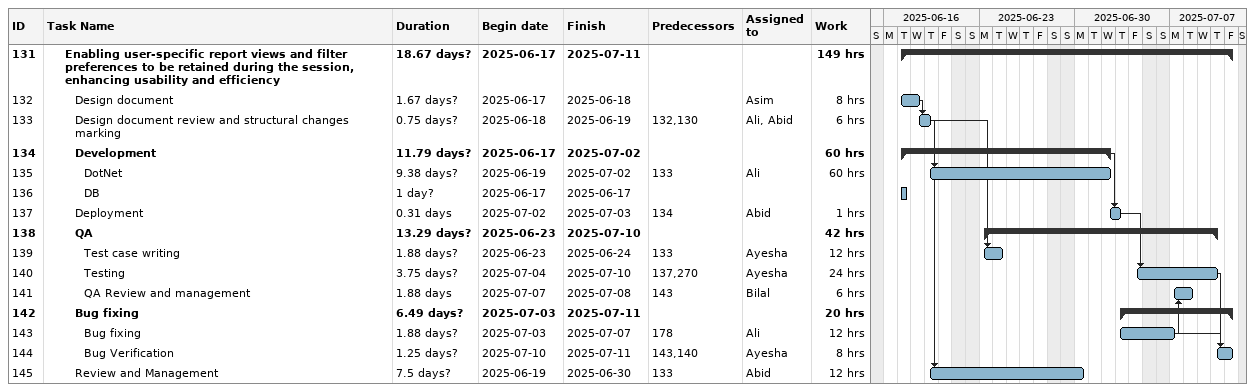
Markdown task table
| ID | Level | Task | Duration | Start | Finish | Predecessors | Resources | Work (h) |
|---|---|---|---|---|---|---|---|---|
| 131 | 3 | **Enabling user-specific report views and filter preferences to be retained during the session, enhancing usability and efficiency** | 18.67d? | 2025-06-17 | 2025-07-11 |  |  | 149 |
| 132 | 4 | Design document | 1.67d? | 2025-06-17 | 2025-06-18 |  | Asim | 8 |
| 133 | 4 | Design document review and structural changes marking | 0.75d? | 2025-06-18 | 2025-06-19 | 132, 130 | Ali, Abid | 6 |
| 134 | 4 | **Development** | 11.79d? | 2025-06-17 | 2025-07-02 |  |  | 60 |
| 135 | 5 | DotNet | 9.38d? | 2025-06-19 | 2025-07-02 | 133 | Ali | 60 |
| 136 | 5 | DB | 1d? | 2025-06-17 | 2025-06-17 |  |  |  |
| 137 | 4 | Deployment | 0.31d | 2025-07-02 | 2025-07-03 | 134 | Abid | 1 |
| 138 | 4 | **QA** | 13.29d? | 2025-06-23 | 2025-07-10 |  |  | 42 |
| 139 | 5 | Test case writing | 1.88d? | 2025-06-23 | 2025-06-24 | 133 | Ayesha | 12 |
| 140 | 5 | Testing | 3.75d? | 2025-07-04 | 2025-07-10 | 137, 270 | Ayesha | 24 |
| 141 | 5 | QA Review and management | 1.88d | 2025-07-07 | 2025-07-08 | 143 | Bilal | 6 |
| 142 | 4 | **Bug fixing** | 6.49d? | 2025-07-03 | 2025-07-11 |  |  | 20 |
| 143 | 5 | Bug fixing | 1.88d? | 2025-07-03 | 2025-07-07 | 178 | Ali | 12 |
| 144 | 5 | Bug Verification | 1.25d? | 2025-07-10 | 2025-07-11 | 143, 140 | Ayesha | 8 |
| 145 | 4 | Review and Management | 7.5d? | 2025-06-19 | 2025-06-30 | 133 | Abid | 12 |
